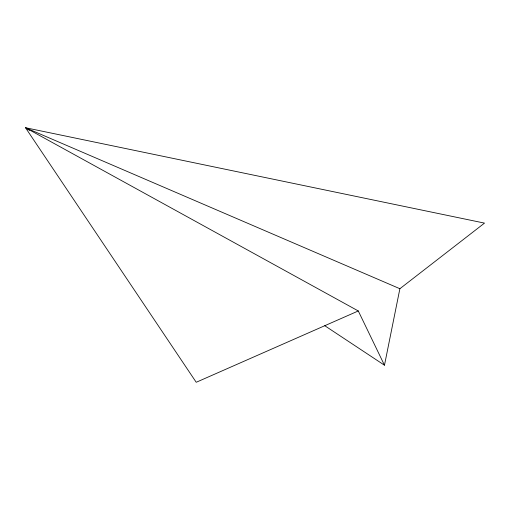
<?xml version="1.0" encoding="UTF-8"?>
<svg xmlns="http://www.w3.org/2000/svg" width="510" height="510" viewBox="0 0 510 510"><rect width="100%" height="100%" fill="white"/><g stroke="black" fill="none" stroke-linecap="round" stroke-linejoin="round"><path stroke-width="0.76" d="M384.476 365.217L399.885 288.717L484.5 223.112L25.5 127.723L196.222 382.277L358.288 310.96L384.476 365.217L324.762 325.712M399.885 288.717L25.5 127.723L358.288 310.96M27.489 129.036L29.484 130.356"/></g></svg>
